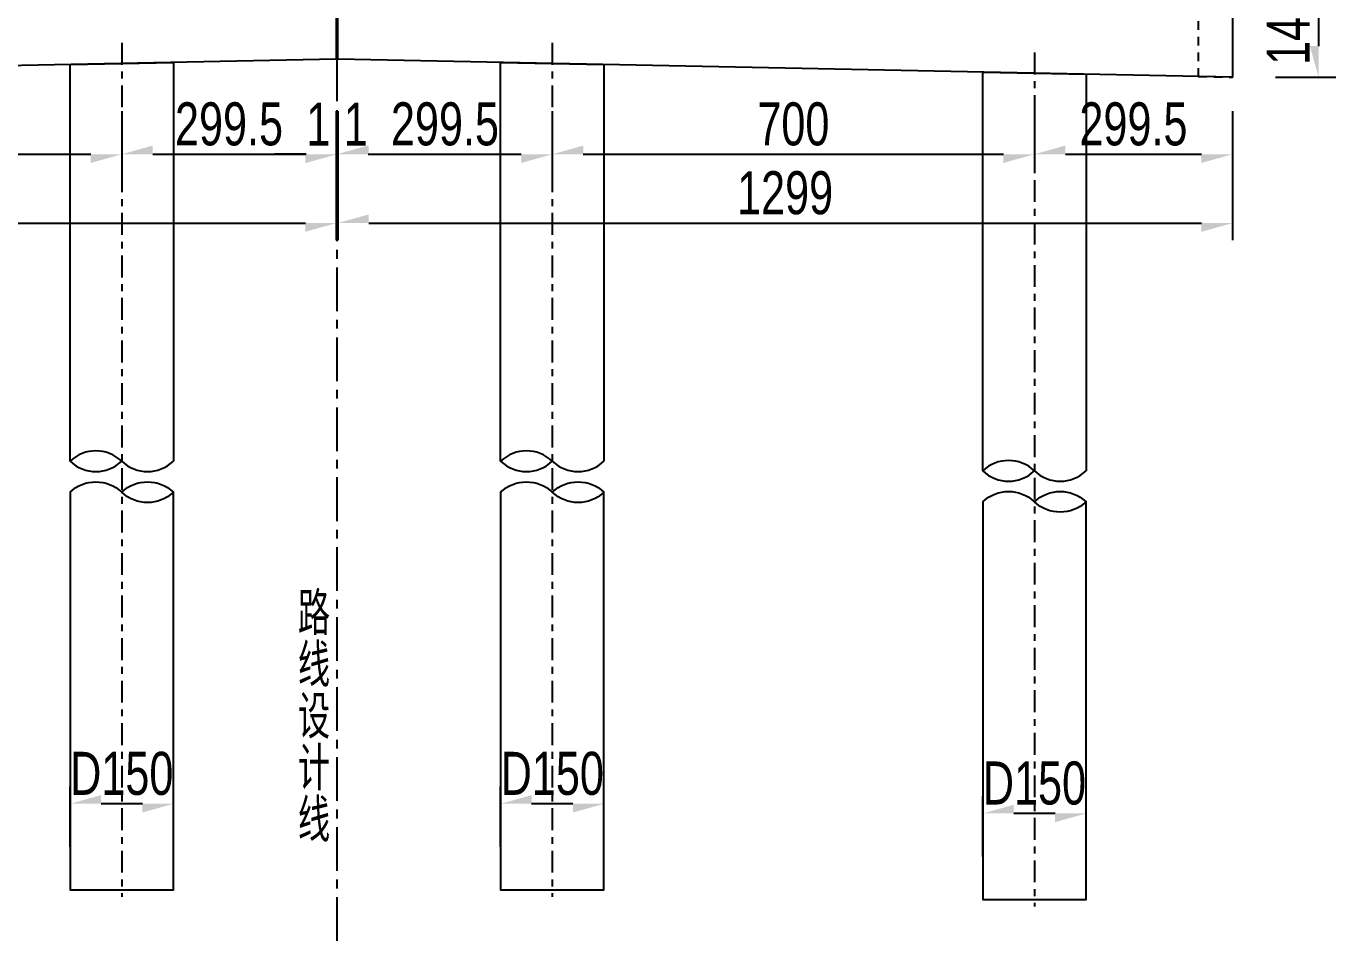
# Model space of a CAD drawing. Header units: millimetres. Extents: x 465729 to 466910, y 3671885 to 3673357.
# Drawn here: x 466833.63 to 466852.64, y 3673262.57 to 3673275.85 of the extents above; entities that cross this region are included whole.
import ezdxf
from ezdxf.enums import TextEntityAlignment as Align

# ---------------------------------------------------------------- set-up
doc = ezdxf.new("R2010")
doc.units = ezdxf.units.MM
doc.header["$LTSCALE"] = 0.2
doc.linetypes.add('CENTER', pattern=[50.8, 31.75, -6.35, 6.35, -6.35])
doc.linetypes.add('DASHED', pattern=[19.05, 12.7, -6.35])
doc.layers.add('桥梁横断面', color=3, linetype='Continuous')
doc.styles.add('BOM_Font', font='enTxt.shx', dxfattribs={"width": 0.75, "bigfont": 'hzTxt.shx'})
doc.dimstyles.new('BOM_Dim', dxfattribs={"dimscale": 0.1, "dimtxt": 2.5, "dimasz": 1.8, "dimexe": 1, "dimexo": 3, "dimgap": 0, "dimtad": 1, "dimdec": 1, "dimlfac": 100, "dimzin": 9, "dimdsep": 46, "dimtxsty": 'BOM_Font', "dimblk": 'ArrHalf', "dimblk1": 'ArrHalf', "dimblk2": 'ArrHalf', "dimcen": 0.5, "dimclrd": 7, "dimclre": 7, "dimclrt": 7, "dimaunit": 1, "dimadec": 0, "dimazin": 2, "dimtfac": 1, "dimtdec": 1, "dimtofl": 0, "dimtmove": 2, "dimatfit": 3, "dimfxl": 1, "dimtolj": 1, "dimtzin": 0, "dimarcsym": 0})

# ---------------------------------------------------------------- blocks, each defined once
blk = doc.blocks.new('ArrHalf')
at = {"linetype": 'Continuous'}
blk.add_hatch(color=0, dxfattribs=at).paths.add_polyline_path([(-1, 0), (-1, -0.28), (0, 0)])
blk = doc.blocks.new('*D112')
at = {"layer": 'Defpoints', "color": 0, "linetype": 'Continuous', "transparency": 16777216}
for p in [(466834.268, 3673264.558), (466834.268, 3673263.308), (466835.768, 3673263.308)]:
    blk.add_point(p, dxfattribs=at)
at = {"layer": '桥梁横断面', "color": 7, "linetype": 'Continuous', "lineweight": -2, "transparency": 16777216}
for p, q in [((466834.268, 3673263.933), (466834.268, 3673264.808)), ((466835.768, 3673263.933), (466835.768, 3673264.808)), ((466835.318, 3673264.558), (466834.718, 3673264.558))]:
    blk.add_line(p, q, dxfattribs=at)
at = {"layer": '桥梁横断面', "color": 7, "linetype": 'Continuous', "lineweight": -2, "transparency": 16777216, "xscale": 0.45, "yscale": 0.45, "zscale": 0.45, "rotation": 180}
blk.add_blockref('ArrHalf', (466834.268, 3673264.558), dxfattribs=at)
at = {"layer": '桥梁横断面', "color": 7, "linetype": 'Continuous', "lineweight": -2, "transparency": 16777216, "xscale": 0.45, "yscale": 0.45, "zscale": 0.45}
blk.add_blockref('ArrHalf', (466835.768, 3673264.558), dxfattribs=at)
at = {"layer": '桥梁横断面', "color": 7, "linetype": 'Continuous', "transparency": 16777216, "insert": (466835.018, 3673264.996), "char_height": 0.625, "attachment_point": 5, "style": 'BOM_Font'}
blk.add_mtext('\\A1;D150', dxfattribs=at)
blk = doc.blocks.new('*D113')
at = {"layer": 'Defpoints', "color": 0, "linetype": 'Continuous', "transparency": 16777216}
for p in [(466828.018, 3673275.241), (466835.018, 3673275.241), (466835.018, 3673273.991)]:
    blk.add_point(p, dxfattribs=at)
at = {"layer": '桥梁横断面', "color": 7, "linetype": 'Continuous', "lineweight": -2, "transparency": 16777216}
for p, q in [((466828.018, 3673274.616), (466828.018, 3673273.741)), ((466835.018, 3673274.616), (466835.018, 3673273.741)), ((466828.468, 3673273.991), (466834.568, 3673273.991))]:
    blk.add_line(p, q, dxfattribs=at)
at = {"layer": '桥梁横断面', "color": 7, "linetype": 'Continuous', "lineweight": -2, "transparency": 16777216, "xscale": 0.45, "yscale": 0.45, "zscale": 0.45, "rotation": 180}
blk.add_blockref('ArrHalf', (466828.018, 3673273.991), dxfattribs=at)
at = {"layer": '桥梁横断面', "color": 7, "linetype": 'Continuous', "lineweight": -2, "transparency": 16777216, "xscale": 0.45, "yscale": 0.45, "zscale": 0.45}
blk.add_blockref('ArrHalf', (466835.018, 3673273.991), dxfattribs=at)
at = {"layer": '桥梁横断面', "color": 7, "linetype": 'Continuous', "transparency": 16777216, "insert": (466831.518, 3673274.428), "char_height": 0.625, "attachment_point": 5, "style": 'BOM_Font'}
blk.add_mtext('\\A1;700', dxfattribs=at)
blk = doc.blocks.new('*D114')
at = {"layer": 'Defpoints', "color": 0, "linetype": 'Continuous', "transparency": 16777216}
for p in [(466835.018, 3673275.241), (466838.133, 3673275.241), (466838.133, 3673273.991)]:
    blk.add_point(p, dxfattribs=at)
at = {"layer": '桥梁横断面', "color": 7, "linetype": 'Continuous', "lineweight": -2, "transparency": 16777216}
for p, q in [((466835.018, 3673274.616), (466835.018, 3673273.741)), ((466838.133, 3673274.616), (466838.133, 3673273.741)), ((466835.468, 3673273.991), (466837.683, 3673273.991))]:
    blk.add_line(p, q, dxfattribs=at)
at = {"layer": '桥梁横断面', "color": 7, "linetype": 'Continuous', "lineweight": -2, "transparency": 16777216, "xscale": 0.45, "yscale": 0.45, "zscale": 0.45, "rotation": 180}
blk.add_blockref('ArrHalf', (466835.018, 3673273.991), dxfattribs=at)
at = {"layer": '桥梁横断面', "color": 7, "linetype": 'Continuous', "lineweight": -2, "transparency": 16777216, "xscale": 0.45, "yscale": 0.45, "zscale": 0.45}
blk.add_blockref('ArrHalf', (466838.133, 3673273.991), dxfattribs=at)
at = {"layer": '桥梁横断面', "color": 7, "linetype": 'Continuous', "transparency": 16777216, "insert": (466836.575, 3673274.428), "char_height": 0.625, "attachment_point": 5, "style": 'BOM_Font'}
blk.add_mtext('\\A1;299.5', dxfattribs=at)
blk = doc.blocks.new('*D115')
at = {"layer": 'Defpoints', "color": 0, "linetype": 'Continuous', "transparency": 16777216}
for p in [(466825.143, 3673275.241), (466838.133, 3673275.241), (466838.133, 3673272.991)]:
    blk.add_point(p, dxfattribs=at)
at = {"layer": '桥梁横断面', "color": 7, "linetype": 'Continuous', "lineweight": -2, "transparency": 16777216}
for p, q in [((466825.143, 3673274.616), (466825.143, 3673272.741)), ((466838.133, 3673274.616), (466838.133, 3673272.741)), ((466825.593, 3673272.991), (466837.683, 3673272.991))]:
    blk.add_line(p, q, dxfattribs=at)
at = {"layer": '桥梁横断面', "color": 7, "linetype": 'Continuous', "lineweight": -2, "transparency": 16777216, "xscale": 0.45, "yscale": 0.45, "zscale": 0.45, "rotation": 180}
blk.add_blockref('ArrHalf', (466825.143, 3673272.991), dxfattribs=at)
at = {"layer": '桥梁横断面', "color": 7, "linetype": 'Continuous', "lineweight": -2, "transparency": 16777216, "xscale": 0.45, "yscale": 0.45, "zscale": 0.45}
blk.add_blockref('ArrHalf', (466838.133, 3673272.991), dxfattribs=at)
at = {"layer": '桥梁横断面', "color": 7, "linetype": 'Continuous', "transparency": 16777216, "insert": (466831.638, 3673273.428), "char_height": 0.625, "attachment_point": 5, "style": 'BOM_Font'}
blk.add_mtext('\\A1;1299', dxfattribs=at)
blk = doc.blocks.new('*D116')
at = {"layer": 'Defpoints', "color": 0, "linetype": 'Continuous', "transparency": 16777216}
for p in [(466838.133, 3673275.241), (466838.143, 3673275.241), (466838.133, 3673273.991)]:
    blk.add_point(p, dxfattribs=at)
at = {"layer": '桥梁横断面', "color": 7, "linetype": 'Continuous', "lineweight": -2, "transparency": 16777216}
for p, q in [((466838.133, 3673274.616), (466838.133, 3673273.741)), ((466838.143, 3673274.616), (466838.143, 3673273.741)), ((466837.683, 3673273.991), (466837.233, 3673273.991)), ((466838.593, 3673273.991), (466839.043, 3673273.991))]:
    blk.add_line(p, q, dxfattribs=at)
at = {"layer": '桥梁横断面', "color": 7, "linetype": 'Continuous', "lineweight": -2, "transparency": 16777216, "xscale": 0.45, "yscale": 0.45, "zscale": 0.45, "rotation": 180}
blk.add_blockref('ArrHalf', (466838.143, 3673273.991), dxfattribs=at)
at = {"layer": '桥梁横断面', "color": 7, "linetype": 'Continuous', "lineweight": -2, "transparency": 16777216, "xscale": 0.45, "yscale": 0.45, "zscale": 0.45}
blk.add_blockref('ArrHalf', (466838.133, 3673273.991), dxfattribs=at)
at = {"layer": '桥梁横断面', "color": 7, "linetype": 'Continuous', "transparency": 16777216, "insert": (466837.872, 3673274.428), "char_height": 0.625, "attachment_point": 5, "style": 'BOM_Font'}
blk.add_mtext('\\A1;1', dxfattribs=at)
blk = doc.blocks.new('*D118')
at = {"layer": 'Defpoints', "color": 0, "linetype": 'Continuous', "transparency": 16777216}
for p in [(466851.143, 3673276.511), (466851.143, 3673275.111), (466852.393, 3673275.111)]:
    blk.add_point(p, dxfattribs=at)
at = {"layer": '桥梁横断面', "color": 7, "linetype": 'Continuous', "lineweight": -2, "transparency": 16777216}
for p, q in [((466851.768, 3673276.511), (466852.643, 3673276.511)), ((466852.393, 3673276.061), (466852.393, 3673275.561)), ((466851.768, 3673275.111), (466852.643, 3673275.111))]:
    blk.add_line(p, q, dxfattribs=at)
at = {"layer": '桥梁横断面', "color": 7, "linetype": 'Continuous', "lineweight": -2, "transparency": 16777216, "xscale": 0.45, "yscale": 0.45, "zscale": 0.45}
for p, rotation in [((466852.393, 3673276.511), 90), ((466852.393, 3673275.111), 270)]:
    blk.add_blockref('ArrHalf', p, dxfattribs=dict(at, rotation=rotation))
at = {"layer": '桥梁横断面', "color": 7, "linetype": 'Continuous', "transparency": 16777216, "insert": (466851.955, 3673275.811), "char_height": 0.625, "attachment_point": 5, "rotation": 90, "style": 'BOM_Font'}
blk.add_mtext('\\A1;140', dxfattribs=at)
blk = doc.blocks.new('*D119')
at = {"layer": 'Defpoints', "color": 0, "linetype": 'Continuous', "transparency": 16777216}
for p in [(466840.518, 3673264.558), (466840.518, 3673263.308), (466842.018, 3673263.308)]:
    blk.add_point(p, dxfattribs=at)
at = {"layer": '桥梁横断面', "color": 7, "linetype": 'Continuous', "lineweight": -2, "transparency": 16777216}
for p, q in [((466840.518, 3673263.933), (466840.518, 3673264.808)), ((466842.018, 3673263.933), (466842.018, 3673264.808)), ((466841.568, 3673264.558), (466840.968, 3673264.558))]:
    blk.add_line(p, q, dxfattribs=at)
at = {"layer": '桥梁横断面', "color": 7, "linetype": 'Continuous', "lineweight": -2, "transparency": 16777216, "xscale": 0.45, "yscale": 0.45, "zscale": 0.45, "rotation": 180}
blk.add_blockref('ArrHalf', (466840.518, 3673264.558), dxfattribs=at)
at = {"layer": '桥梁横断面', "color": 7, "linetype": 'Continuous', "lineweight": -2, "transparency": 16777216, "xscale": 0.45, "yscale": 0.45, "zscale": 0.45}
blk.add_blockref('ArrHalf', (466842.018, 3673264.558), dxfattribs=at)
at = {"layer": '桥梁横断面', "color": 7, "linetype": 'Continuous', "transparency": 16777216, "insert": (466841.268, 3673264.996), "char_height": 0.625, "attachment_point": 5, "style": 'BOM_Font'}
blk.add_mtext('\\A1;D150', dxfattribs=at)
blk = doc.blocks.new('*D120')
at = {"layer": 'Defpoints', "color": 0, "linetype": 'Continuous', "transparency": 16777216}
for p in [(466838.153, 3673275.241), (466841.268, 3673275.241), (466841.268, 3673273.991)]:
    blk.add_point(p, dxfattribs=at)
at = {"layer": '桥梁横断面', "color": 7, "linetype": 'Continuous', "lineweight": -2, "transparency": 16777216}
for p, q in [((466838.153, 3673274.616), (466838.153, 3673273.741)), ((466841.268, 3673274.616), (466841.268, 3673273.741)), ((466838.603, 3673273.991), (466840.818, 3673273.991))]:
    blk.add_line(p, q, dxfattribs=at)
at = {"layer": '桥梁横断面', "color": 7, "linetype": 'Continuous', "lineweight": -2, "transparency": 16777216, "xscale": 0.45, "yscale": 0.45, "zscale": 0.45, "rotation": 180}
blk.add_blockref('ArrHalf', (466838.153, 3673273.991), dxfattribs=at)
at = {"layer": '桥梁横断面', "color": 7, "linetype": 'Continuous', "lineweight": -2, "transparency": 16777216, "xscale": 0.45, "yscale": 0.45, "zscale": 0.45}
blk.add_blockref('ArrHalf', (466841.268, 3673273.991), dxfattribs=at)
at = {"layer": '桥梁横断面', "color": 7, "linetype": 'Continuous', "transparency": 16777216, "insert": (466839.71, 3673274.428), "char_height": 0.625, "attachment_point": 5, "style": 'BOM_Font'}
blk.add_mtext('\\A1;299.5', dxfattribs=at)
blk = doc.blocks.new('*D121')
at = {"layer": 'Defpoints', "color": 0, "linetype": 'Continuous', "transparency": 16777216}
for p in [(466847.518, 3673264.418), (466847.518, 3673263.168), (466849.018, 3673263.168)]:
    blk.add_point(p, dxfattribs=at)
at = {"layer": '桥梁横断面', "color": 7, "linetype": 'Continuous', "lineweight": -2, "transparency": 16777216}
for p, q in [((466847.518, 3673263.793), (466847.518, 3673264.668)), ((466849.018, 3673263.793), (466849.018, 3673264.668)), ((466848.568, 3673264.418), (466847.968, 3673264.418))]:
    blk.add_line(p, q, dxfattribs=at)
at = {"layer": '桥梁横断面', "color": 7, "linetype": 'Continuous', "lineweight": -2, "transparency": 16777216, "xscale": 0.45, "yscale": 0.45, "zscale": 0.45, "rotation": 180}
blk.add_blockref('ArrHalf', (466847.518, 3673264.418), dxfattribs=at)
at = {"layer": '桥梁横断面', "color": 7, "linetype": 'Continuous', "lineweight": -2, "transparency": 16777216, "xscale": 0.45, "yscale": 0.45, "zscale": 0.45}
blk.add_blockref('ArrHalf', (466849.018, 3673264.418), dxfattribs=at)
at = {"layer": '桥梁横断面', "color": 7, "linetype": 'Continuous', "transparency": 16777216, "insert": (466848.268, 3673264.856), "char_height": 0.625, "attachment_point": 5, "style": 'BOM_Font'}
blk.add_mtext('\\A1;D150', dxfattribs=at)
blk = doc.blocks.new('*D122')
at = {"layer": 'Defpoints', "color": 0, "linetype": 'Continuous', "transparency": 16777216}
for p in [(466841.268, 3673275.241), (466848.268, 3673275.241), (466848.268, 3673273.991)]:
    blk.add_point(p, dxfattribs=at)
at = {"layer": '桥梁横断面', "color": 7, "linetype": 'Continuous', "lineweight": -2, "transparency": 16777216}
for p, q in [((466841.268, 3673274.616), (466841.268, 3673273.741)), ((466848.268, 3673274.616), (466848.268, 3673273.741)), ((466841.718, 3673273.991), (466847.818, 3673273.991))]:
    blk.add_line(p, q, dxfattribs=at)
at = {"layer": '桥梁横断面', "color": 7, "linetype": 'Continuous', "lineweight": -2, "transparency": 16777216, "xscale": 0.45, "yscale": 0.45, "zscale": 0.45, "rotation": 180}
blk.add_blockref('ArrHalf', (466841.268, 3673273.991), dxfattribs=at)
at = {"layer": '桥梁横断面', "color": 7, "linetype": 'Continuous', "lineweight": -2, "transparency": 16777216, "xscale": 0.45, "yscale": 0.45, "zscale": 0.45}
blk.add_blockref('ArrHalf', (466848.268, 3673273.991), dxfattribs=at)
at = {"layer": '桥梁横断面', "color": 7, "linetype": 'Continuous', "transparency": 16777216, "insert": (466844.768, 3673274.428), "char_height": 0.625, "attachment_point": 5, "style": 'BOM_Font'}
blk.add_mtext('\\A1;700', dxfattribs=at)
blk = doc.blocks.new('*D123')
at = {"layer": 'Defpoints', "color": 0, "linetype": 'Continuous', "transparency": 16777216}
for p in [(466848.268, 3673275.241), (466851.143, 3673275.241), (466851.143, 3673273.991)]:
    blk.add_point(p, dxfattribs=at)
at = {"layer": '桥梁横断面', "color": 7, "linetype": 'Continuous', "lineweight": -2, "transparency": 16777216}
for p, q in [((466848.268, 3673274.616), (466848.268, 3673273.741)), ((466851.143, 3673274.616), (466851.143, 3673273.741)), ((466848.718, 3673273.991), (466850.693, 3673273.991))]:
    blk.add_line(p, q, dxfattribs=at)
at = {"layer": '桥梁横断面', "color": 7, "linetype": 'Continuous', "lineweight": -2, "transparency": 16777216, "xscale": 0.45, "yscale": 0.45, "zscale": 0.45, "rotation": 180}
blk.add_blockref('ArrHalf', (466848.268, 3673273.991), dxfattribs=at)
at = {"layer": '桥梁横断面', "color": 7, "linetype": 'Continuous', "lineweight": -2, "transparency": 16777216, "xscale": 0.45, "yscale": 0.45, "zscale": 0.45}
blk.add_blockref('ArrHalf', (466851.143, 3673273.991), dxfattribs=at)
at = {"layer": '桥梁横断面', "color": 7, "linetype": 'Continuous', "transparency": 16777216, "insert": (466849.705, 3673274.428), "char_height": 0.625, "attachment_point": 5, "style": 'BOM_Font'}
blk.add_mtext('\\A1;299.5', dxfattribs=at)
blk = doc.blocks.new('*D124')
at = {"layer": 'Defpoints', "color": 0, "linetype": 'Continuous', "transparency": 16777216}
for p in [(466838.153, 3673275.241), (466851.143, 3673275.241), (466851.143, 3673272.991)]:
    blk.add_point(p, dxfattribs=at)
at = {"layer": '桥梁横断面', "color": 7, "linetype": 'Continuous', "lineweight": -2, "transparency": 16777216}
for p, q in [((466838.153, 3673274.616), (466838.153, 3673272.741)), ((466851.143, 3673274.616), (466851.143, 3673272.741)), ((466838.603, 3673272.991), (466850.693, 3673272.991))]:
    blk.add_line(p, q, dxfattribs=at)
at = {"layer": '桥梁横断面', "color": 7, "linetype": 'Continuous', "lineweight": -2, "transparency": 16777216, "xscale": 0.45, "yscale": 0.45, "zscale": 0.45, "rotation": 180}
blk.add_blockref('ArrHalf', (466838.153, 3673272.991), dxfattribs=at)
at = {"layer": '桥梁横断面', "color": 7, "linetype": 'Continuous', "lineweight": -2, "transparency": 16777216, "xscale": 0.45, "yscale": 0.45, "zscale": 0.45}
blk.add_blockref('ArrHalf', (466851.143, 3673272.991), dxfattribs=at)
at = {"layer": '桥梁横断面', "color": 7, "linetype": 'Continuous', "transparency": 16777216, "insert": (466844.648, 3673273.428), "char_height": 0.625, "attachment_point": 5, "style": 'BOM_Font'}
blk.add_mtext('\\A1;1299', dxfattribs=at)
blk = doc.blocks.new('*D125')
at = {"layer": 'Defpoints', "color": 0, "linetype": 'Continuous', "transparency": 16777216}
for p in [(466838.143, 3673275.241), (466838.153, 3673275.241), (466838.153, 3673273.991)]:
    blk.add_point(p, dxfattribs=at)
at = {"layer": '桥梁横断面', "color": 7, "linetype": 'Continuous', "lineweight": -2, "transparency": 16777216}
for p, q in [((466838.143, 3673274.616), (466838.143, 3673273.741)), ((466838.153, 3673274.616), (466838.153, 3673273.741)), ((466837.693, 3673273.991), (466837.243, 3673273.991)), ((466838.603, 3673273.991), (466839.053, 3673273.991))]:
    blk.add_line(p, q, dxfattribs=at)
at = {"layer": '桥梁横断面', "color": 7, "linetype": 'Continuous', "lineweight": -2, "transparency": 16777216, "xscale": 0.45, "yscale": 0.45, "zscale": 0.45, "rotation": 180}
blk.add_blockref('ArrHalf', (466838.153, 3673273.991), dxfattribs=at)
at = {"layer": '桥梁横断面', "color": 7, "linetype": 'Continuous', "lineweight": -2, "transparency": 16777216, "xscale": 0.45, "yscale": 0.45, "zscale": 0.45}
blk.add_blockref('ArrHalf', (466838.143, 3673273.991), dxfattribs=at)
at = {"layer": '桥梁横断面', "color": 7, "linetype": 'Continuous', "transparency": 16777216, "insert": (466838.414, 3673274.428), "char_height": 0.625, "attachment_point": 5, "style": 'BOM_Font'}
blk.add_mtext('\\A1;1', dxfattribs=at)

msp = doc.modelspace()

# ---------------------------------------------------------------- linework, layer by layer
at = {"layer": '桥梁横断面', "color": 7, "linetype": 'CENTER', "ltscale": 0.1}
msp.add_line((466838.1429, 3673262.5685), (466838.1429, 3673280.351), dxfattribs=at)
at = {"layer": '桥梁横断面', "linetype": 'DASHED', "ltscale": 0.05}
for p, q in [((466850.6429, 3673278.421), (466850.6429, 3673275.121)), ((466850.6429, 3673275.121), (466851.1429, 3673275.111))]:
    msp.add_line(p, q, dxfattribs=at)
at = {"layer": '桥梁横断面', "color": 7, "linetype": 'CENTER', "ltscale": 0.05}
for p, q in [((466835.0179, 3673275.6085), (466835.0179, 3673263.2085)), ((466841.2679, 3673275.6085), (466841.2679, 3673263.2085)), ((466848.2679, 3673275.4685), (466848.2679, 3673263.0685))]:
    msp.add_line(p, q, dxfattribs=at)
at = {"layer": '桥梁横断面', "linetype": 'Continuous', "ltscale": 0.05}
for points in [[(466825.1429, 3673276.511), (466825.7929, 3673276.524), (466825.7929, 3673277.324), (466826.1179, 3673277.324), (466826.2429, 3673276.824), (466826.2429, 3673276.533), (466836.7929, 3673276.744), (466836.7929, 3673277.053), (466836.9179, 3673277.553), (466837.2429, 3673277.553), (466837.2429, 3673276.753), (466838.1329, 3673276.7708), (466838.1329, 3673275.3708), (466825.1429, 3673275.111)], [(466838.1529, 3673276.7708), (466839.0429, 3673276.753), (466839.0429, 3673277.553), (466839.3679, 3673277.553), (466839.4929, 3673277.053), (466839.4929, 3673276.744), (466850.0429, 3673276.533), (466850.0429, 3673276.824), (466850.1679, 3673277.324), (466850.4929, 3673277.324), (466850.4929, 3673276.524), (466851.1429, 3673276.511), (466851.1429, 3673275.111), (466838.1529, 3673275.3708)]]:
    msp.add_lwpolyline(points, close=True, dxfattribs=at)
at = {"layer": '桥梁横断面', "color": 2, "linetype": 'Continuous', "ltscale": 0.05}
for points in [[(466834.2679, 3673269.5335), (466834.2679, 3673275.2935), (466835.7679, 3673275.3235), (466835.7679, 3673269.5335)], [(466840.5179, 3673269.5335), (466840.5179, 3673275.3235), (466842.0179, 3673275.2935), (466842.0179, 3673269.5335)], [(466847.5179, 3673269.3935), (466847.5179, 3673275.1835), (466849.0179, 3673275.1535), (466849.0179, 3673269.3935)], [(466834.2679, 3673269.0835), (466834.2679, 3673263.3085), (466835.7679, 3673263.3085), (466835.7679, 3673269.0835)], [(466840.5179, 3673269.0835), (466840.5179, 3673263.3085), (466842.0179, 3673263.3085), (466842.0179, 3673269.0835)], [(466847.5179, 3673268.9435), (466847.5179, 3673263.1685), (466849.0179, 3673263.1685), (466849.0179, 3673268.9435)]]:
    msp.add_lwpolyline(points, dxfattribs=at)
at = {"layer": '桥梁横断面', "color": 7, "linetype": 'Continuous', "ltscale": 0.05}
for points in [[(466835.0179, 3673269.5335, 0.4), (466834.2679, 3673269.5335, 0.4), (466835.0179, 3673269.5335, 0.4), (466835.7679, 3673269.5335)], [(466841.2679, 3673269.5335, 0.4), (466840.5179, 3673269.5335, 0.4), (466841.2679, 3673269.5335, 0.4), (466842.0179, 3673269.5335)], [(466848.2679, 3673269.3935, 0.4), (466847.5179, 3673269.3935, 0.4), (466848.2679, 3673269.3935, 0.4), (466849.0179, 3673269.3935)], [(466834.2679, 3673269.0835, -0.4), (466835.0179, 3673269.0835, -0.4), (466835.7679, 3673269.0835, -0.4), (466835.0179, 3673269.0835)], [(466840.5179, 3673269.0835, -0.4), (466841.2679, 3673269.0835, -0.4), (466842.0179, 3673269.0835, -0.4), (466841.2679, 3673269.0835)], [(466847.5179, 3673268.9435, -0.4), (466848.2679, 3673268.9435, -0.4), (466849.0179, 3673268.9435, -0.4), (466848.2679, 3673268.9435)]]:
    msp.add_lwpolyline(points, format="xyb", dxfattribs=at)

# ---------------------------------------------------------------- texts
at = {"color": 7, "linetype": 'Continuous', "style": 'BOM_Font', "width": 0.75}
for s, p in [('路', (466838.0429, 3673266.8185)), ('线', (466838.0429, 3673266.0685)), ('设', (466838.0429, 3673265.3185)), ('计', (466838.0429, 3673264.5685)), ('线', (466838.0429, 3673263.8185))]:
    msp.add_text(s, height=0.625, dxfattribs=at).set_placement(p, align=Align.BOTTOM_RIGHT)

# ---------------------------------------------------------------- dimensions: what is measured, and where the dimension line sits
at = {"layer": '桥梁横断面', "color": 7, "linetype": 'Continuous'}
dim = msp.add_linear_dim(base=(466852.3929, 3673275.111), p1=(466851.1429, 3673276.511), p2=(466851.1429, 3673275.111), angle=90, dimstyle='BOM_Dim', override={"dimscale": 0.25, "dimexe": 1, "dimexo": 2.5, "dimgap": 0.5, "dimtad": 1, "dimjust": 0, "dimdec": 1, "dimlfac": 100, "dimzin": 9, "dimpost": '<>', "dimtix": 1}, dxfattribs=at)
dim.commit()
dim.dimension.update_dxf_attribs({"geometry": '*D118', "text_midpoint": (466851.9554, 3673275.811)})
for base, p1, p2, override, picture, middle in [((466838.1329, 3673272.9909), (466825.1429, 3673275.2409), (466838.1329, 3673275.2409), {"dimscale": 0.25, "dimexe": 1, "dimexo": 2.5, "dimgap": 0.5, "dimtad": 1, "dimjust": 0, "dimdec": 1, "dimlfac": 100, "dimzin": 9, "dimpost": '<>', "dimtix": 1}, '*D115', (466831.6379, 3673273.4284)), ((466835.0179, 3673273.9909), (466828.0179, 3673275.2409), (466835.0179, 3673275.2409), {"dimscale": 0.25, "dimexe": 1, "dimexo": 2.5, "dimgap": 0.5, "dimtad": 1, "dimjust": 0, "dimdec": 1, "dimlfac": 100, "dimzin": 9, "dimpost": '<>', "dimtix": 1}, '*D113', (466831.5179, 3673274.4284)), ((466851.1429, 3673272.9909), (466838.1529, 3673275.2409), (466851.1429, 3673275.2409), {"dimscale": 0.25, "dimexe": 1, "dimexo": 2.5, "dimgap": 0.5, "dimtad": 1, "dimjust": 0, "dimdec": 1, "dimlfac": 100, "dimzin": 9, "dimpost": '<>', "dimtix": 1}, '*D124', (466844.6479, 3673273.4284)), ((466848.2679, 3673273.9909), (466841.2679, 3673275.2409), (466848.2679, 3673275.2409), {"dimscale": 0.25, "dimexe": 1, "dimexo": 2.5, "dimgap": 0.5, "dimtad": 1, "dimjust": 0, "dimdec": 1, "dimlfac": 100, "dimzin": 9, "dimpost": '<>', "dimtix": 1}, '*D122', (466844.7679, 3673274.4284)), ((466834.2679, 3673264.5585), (466835.7679, 3673263.3085), (466834.2679, 3673263.3085), {"dimscale": 0.25, "dimexe": 1, "dimexo": 2.5, "dimgap": 0.5, "dimtad": 1, "dimjust": 0, "dimdec": 1, "dimlfac": 100, "dimzin": 9, "dimpost": 'D<>', "dimtix": 1}, '*D112', (466835.0179, 3673264.996)), ((466840.5179, 3673264.5585), (466842.0179, 3673263.3085), (466840.5179, 3673263.3085), {"dimscale": 0.25, "dimexe": 1, "dimexo": 2.5, "dimgap": 0.5, "dimtad": 1, "dimjust": 0, "dimdec": 1, "dimlfac": 100, "dimzin": 9, "dimpost": 'D<>', "dimtix": 1}, '*D119', (466841.2679, 3673264.996)), ((466847.5179, 3673264.4185), (466849.0179, 3673263.1685), (466847.5179, 3673263.1685), {"dimscale": 0.25, "dimexe": 1, "dimexo": 2.5, "dimgap": 0.5, "dimtad": 1, "dimjust": 0, "dimdec": 1, "dimlfac": 100, "dimzin": 9, "dimpost": 'D<>', "dimtix": 1}, '*D121', (466848.2679, 3673264.856))]:
    dim = msp.add_linear_dim(base=base, p1=p1, p2=p2, dimstyle='BOM_Dim', override=override, dxfattribs=at)
    dim.commit()
    dim.dimension.update_dxf_attribs({"geometry": picture, "text_midpoint": middle})
for base, p1, p2, picture, middle in [((466838.1329, 3673273.9909), (466835.0179, 3673275.2409), (466838.1329, 3673275.2409), '*D114', (466836.5754, 3673274.4284)), ((466841.2679, 3673273.9909), (466838.1529, 3673275.2409), (466841.2679, 3673275.2409), '*D120', (466839.7104, 3673274.4284)), ((466851.1429, 3673273.9909), (466848.2679, 3673275.2409), (466851.1429, 3673275.2409), '*D123', (466849.7054, 3673274.4284))]:
    dim = msp.add_linear_dim(base=base, p1=p1, p2=p2, text='299.5', dimstyle='BOM_Dim', override={"dimscale": 0.25, "dimexe": 1, "dimexo": 2.5, "dimgap": 0.5, "dimtad": 1, "dimjust": 0, "dimdec": 1, "dimlfac": 100, "dimzin": 9, "dimpost": '<>', "dimtix": 1}, dxfattribs=at)
    dim.commit()
    dim.dimension.update_dxf_attribs({"geometry": picture, "text_midpoint": middle})
for base, p2, picture, middle in [((466838.1329, 3673273.9909), (466838.1329, 3673275.2409), '*D116', (466837.8717, 3673274.4284)), ((466838.1529, 3673273.9909), (466838.1529, 3673275.2409), '*D125', (466838.414, 3673274.4284))]:
    dim = msp.add_linear_dim(base=base, p1=(466838.1429, 3673275.2409), p2=p2, dimstyle='BOM_Dim', override={"dimscale": 0.25, "dimexe": 1, "dimexo": 2.5, "dimgap": 0.5, "dimtad": 1, "dimjust": 0, "dimdec": 1, "dimlfac": 100, "dimzin": 9, "dimpost": '<>', "dimtix": 1}, dxfattribs=at)
    dim.commit()
    dim.dimension.update_dxf_attribs({"geometry": picture, "text_midpoint": middle, "dimtype": 160})

doc.saveas('drawing.dxf')
